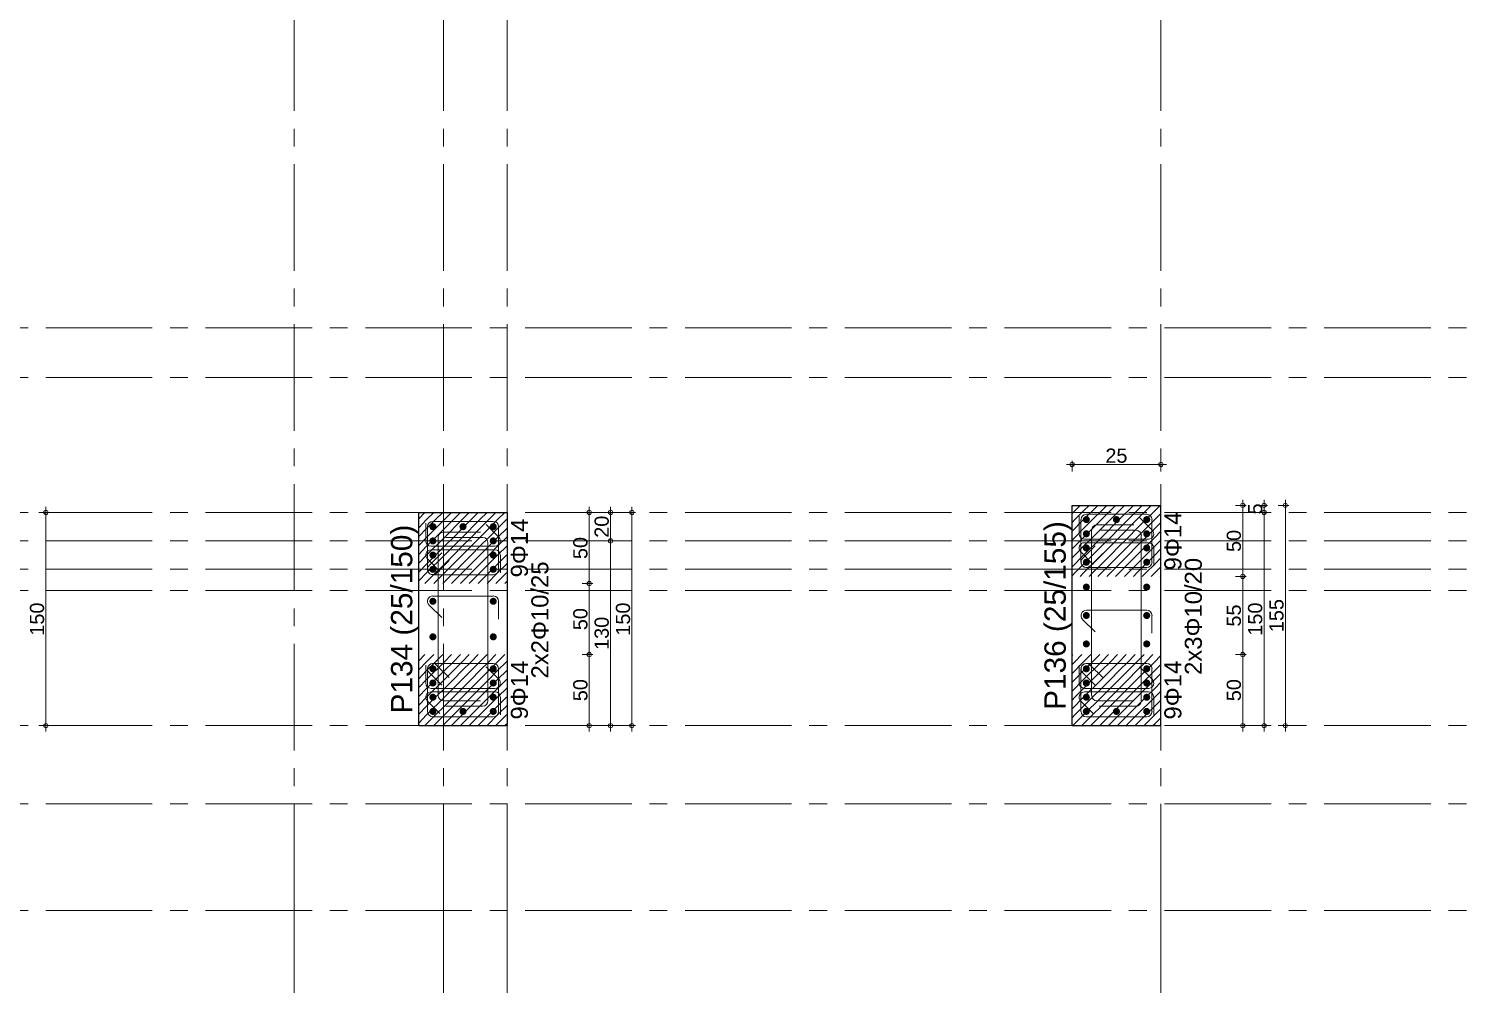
# Model space of a CAD drawing. Header units: millimetres. Extents: x 2232 to 85269, y -3593 to 5869.
# Drawn here: x 25400 to 26417, y 3110 to 3782 of the extents above; entities that cross this region are included whole.
import ezdxf

# ---------------------------------------------------------------- set-up
doc = ezdxf.new("R2010")
doc.units = ezdxf.units.MM
doc.linetypes.add('CENTER2', pattern=[112.5, 75, -12.5, 12.5, -12.5])
doc.linetypes.add('DASHDOT2', pattern=[12.7, 6.35, -3.175, 0, -3.175])
doc.layers.add('aks', color=251, linetype='DASHDOT2', lineweight=35)
for name, color, linetype in [('Donatı Yazısı', 7, 'Continuous'), ('Donatı Çizgisi', 7, 'Continuous'), ('Kolon', 7, 'Continuous'), ('Ölçülendirme', 7, 'Continuous')]:
    doc.layers.add(name, color=color, linetype=linetype)
doc.styles.add('arial_1_18', font='arial.ttf', dxfattribs={"height": 0.2})

# ---------------------------------------------------------------- blocks, each defined once
blk = doc.blocks.new('IDE999Entity6840')
at = {"layer": 'aks', "color": 250, "linetype": 'CENTER2', "lineweight": 5}
for points in [[(13519.3, 200), (13519.3, 2530)], [(13519.3, -100), (13519.3, 200)]]:
    blk.add_lwpolyline(points, dxfattribs=at)
blk = doc.blocks.new('IDE999Entity6841')
at = {"layer": 'aks', "color": 250, "linetype": 'CENTER2', "lineweight": 5}
for points in [[(13369.3, 200), (13369.3, 2530)], [(13369.3, -100), (13369.3, 200)]]:
    blk.add_lwpolyline(points, dxfattribs=at)
blk = doc.blocks.new('IDE999Entity6842')
at = {"layer": 'aks', "color": 250, "linetype": 'CENTER2', "lineweight": 5}
for points in [[(13979.3, 200), (13979.3, 2530)], [(13979.3, -100), (13979.3, 200)]]:
    blk.add_lwpolyline(points, dxfattribs=at)
blk = doc.blocks.new('IDE999Entity6849')
at = {"layer": 'aks', "color": 250, "linetype": 'CENTER2', "lineweight": 5}
for points in [[(13474.3, 200), (13474.3, 2530)], [(13474.3, -100), (13474.3, 200)]]:
    blk.add_lwpolyline(points, dxfattribs=at)

msp = doc.modelspace()

# ---------------------------------------------------------------- hatches: boundary and pattern name
at = {"layer": 'Donatı Çizgisi', "linetype": 'Continuous', "lineweight": 5}
h = msp.add_hatch(color=5, dxfattribs=at)
edge = h.paths.add_edge_path(flags=0)
edge.add_arc((26143.9, 3436.9), 2.5, 0, 360)
h = msp.add_hatch(color=5, dxfattribs=at)
edge = h.paths.add_edge_path(flags=0)
edge.add_arc((26165.1, 3436.9), 2.5, 0, 360)
h = msp.add_hatch(color=5, dxfattribs=at)
edge = h.paths.add_edge_path(flags=0)
edge.add_arc((26186.4, 3436.9), 2.5, 0, 360)
h = msp.add_hatch(color=5, dxfattribs=at)
edge = h.paths.add_edge_path(flags=0)
edge.add_arc((25683.9, 3431.9), 2.5, 0, 360)
h = msp.add_hatch(color=5, dxfattribs=at)
edge = h.paths.add_edge_path(flags=0)
edge.add_arc((25705.1, 3431.9), 2.5, 0, 360)
h = msp.add_hatch(color=5, dxfattribs=at)
edge = h.paths.add_edge_path(flags=0)
edge.add_arc((25726.4, 3431.9), 2.5, 0, 360)
h = msp.add_hatch(color=5, dxfattribs=at)
edge = h.paths.add_edge_path(flags=0)
edge.add_arc((26143.9, 3426.9), 2.5, 0, 360)
h = msp.add_hatch(color=5, dxfattribs=at)
edge = h.paths.add_edge_path(flags=0)
edge.add_arc((26186.4, 3426.9), 2.5, 0, 360)
h = msp.add_hatch(color=5, dxfattribs=at)
edge = h.paths.add_edge_path(flags=0)
edge.add_arc((25683.9, 3421.9), 2.5, 0, 360)
h = msp.add_hatch(color=5, dxfattribs=at)
edge = h.paths.add_edge_path(flags=0)
edge.add_arc((25726.4, 3421.9), 2.5, 0, 360)
h = msp.add_hatch(color=5, dxfattribs=at)
edge = h.paths.add_edge_path(flags=0)
edge.add_arc((26143.9, 3416.9), 2.5, 0, 360)
h = msp.add_hatch(color=5, dxfattribs=at)
edge = h.paths.add_edge_path(flags=0)
edge.add_arc((26186.4, 3416.9), 2.5, 0, 360)
h = msp.add_hatch(color=5, dxfattribs=at)
edge = h.paths.add_edge_path(flags=0)
edge.add_arc((25683.9, 3411.9), 2.5, 0, 360)
h = msp.add_hatch(color=5, dxfattribs=at)
edge = h.paths.add_edge_path(flags=0)
edge.add_arc((25726.4, 3411.9), 2.5, 0, 360)
h = msp.add_hatch(color=5, dxfattribs=at)
edge = h.paths.add_edge_path(flags=0)
edge.add_arc((26143.9, 3406.9), 2.5, 0, 360)
h = msp.add_hatch(color=5, dxfattribs=at)
edge = h.paths.add_edge_path(flags=0)
edge.add_arc((26186.4, 3406.9), 2.5, 0, 360)
h = msp.add_hatch(color=5, dxfattribs=at)
edge = h.paths.add_edge_path(flags=0)
edge.add_arc((25683.9, 3401.9), 2.5, 0, 360)
h = msp.add_hatch(color=5, dxfattribs=at)
edge = h.paths.add_edge_path(flags=0)
edge.add_arc((25726.4, 3401.9), 2.5, 0, 360)
h = msp.add_hatch(color=5, dxfattribs=at)
edge = h.paths.add_edge_path(flags=0)
edge.add_arc((26143.9, 3389.4), 2.5, 0, 360)
h = msp.add_hatch(color=5, dxfattribs=at)
edge = h.paths.add_edge_path(flags=0)
edge.add_arc((26186.4, 3389.4), 2.5, 0, 360)
h = msp.add_hatch(color=5, dxfattribs=at)
edge = h.paths.add_edge_path(flags=0)
edge.add_arc((25683.9, 3379.4), 2.5, 0, 360)
h = msp.add_hatch(color=5, dxfattribs=at)
edge = h.paths.add_edge_path(flags=0)
edge.add_arc((25726.4, 3379.4), 2.5, 0, 360)
h = msp.add_hatch(color=5, dxfattribs=at)
edge = h.paths.add_edge_path(flags=0)
edge.add_arc((26143.9, 3369.4), 2.5, 0, 360)
h = msp.add_hatch(color=5, dxfattribs=at)
edge = h.paths.add_edge_path(flags=0)
edge.add_arc((26186.4, 3369.4), 2.5, 0, 360)
h = msp.add_hatch(color=5, dxfattribs=at)
edge = h.paths.add_edge_path(flags=0)
edge.add_arc((25683.9, 3354.4), 2.5, 0, 360)
h = msp.add_hatch(color=5, dxfattribs=at)
edge = h.paths.add_edge_path(flags=0)
edge.add_arc((25726.4, 3354.4), 2.5, 0, 360)
h = msp.add_hatch(color=5, dxfattribs=at)
edge = h.paths.add_edge_path(flags=0)
edge.add_arc((26143.9, 3349.4), 2.5, 0, 360)
h = msp.add_hatch(color=5, dxfattribs=at)
edge = h.paths.add_edge_path(flags=0)
edge.add_arc((26186.4, 3349.4), 2.5, 0, 360)
h = msp.add_hatch(color=5, dxfattribs=at)
edge = h.paths.add_edge_path(flags=0)
edge.add_arc((25683.9, 3331.9), 2.5, 0, 360)
h = msp.add_hatch(color=5, dxfattribs=at)
edge = h.paths.add_edge_path(flags=0)
edge.add_arc((25726.4, 3331.9), 2.5, 0, 360)
h = msp.add_hatch(color=5, dxfattribs=at)
edge = h.paths.add_edge_path(flags=0)
edge.add_arc((26143.9, 3331.9), 2.5, 0, 360)
h = msp.add_hatch(color=5, dxfattribs=at)
edge = h.paths.add_edge_path(flags=0)
edge.add_arc((26186.4, 3331.9), 2.5, 0, 360)
h = msp.add_hatch(color=5, dxfattribs=at)
edge = h.paths.add_edge_path(flags=0)
edge.add_arc((25683.9, 3321.9), 2.5, 0, 360)
h = msp.add_hatch(color=5, dxfattribs=at)
edge = h.paths.add_edge_path(flags=0)
edge.add_arc((25726.4, 3321.9), 2.5, 0, 360)
h = msp.add_hatch(color=5, dxfattribs=at)
edge = h.paths.add_edge_path(flags=0)
edge.add_arc((26143.9, 3321.9), 2.5, 0, 360)
h = msp.add_hatch(color=5, dxfattribs=at)
edge = h.paths.add_edge_path(flags=0)
edge.add_arc((26186.4, 3321.9), 2.5, 0, 360)
h = msp.add_hatch(color=5, dxfattribs=at)
edge = h.paths.add_edge_path(flags=0)
edge.add_arc((25683.9, 3311.9), 2.5, 0, 360)
h = msp.add_hatch(color=5, dxfattribs=at)
edge = h.paths.add_edge_path(flags=0)
edge.add_arc((25726.4, 3311.9), 2.5, 0, 360)
h = msp.add_hatch(color=5, dxfattribs=at)
edge = h.paths.add_edge_path(flags=0)
edge.add_arc((26143.9, 3311.9), 2.5, 0, 360)
h = msp.add_hatch(color=5, dxfattribs=at)
edge = h.paths.add_edge_path(flags=0)
edge.add_arc((26186.4, 3311.9), 2.5, 0, 360)
h = msp.add_hatch(color=5, dxfattribs=at)
edge = h.paths.add_edge_path(flags=0)
edge.add_arc((25683.9, 3301.9), 2.5, 0, 360)
h = msp.add_hatch(color=5, dxfattribs=at)
edge = h.paths.add_edge_path(flags=0)
edge.add_arc((25705.1, 3301.9), 2.5, 0, 360)
h = msp.add_hatch(color=5, dxfattribs=at)
edge = h.paths.add_edge_path(flags=0)
edge.add_arc((25726.4, 3301.9), 2.5, 0, 360)
h = msp.add_hatch(color=5, dxfattribs=at)
edge = h.paths.add_edge_path(flags=0)
edge.add_arc((26143.9, 3301.9), 2.5, 0, 360)
h = msp.add_hatch(color=5, dxfattribs=at)
edge = h.paths.add_edge_path(flags=0)
edge.add_arc((26165.1, 3301.9), 2.5, 0, 360)
h = msp.add_hatch(color=5, dxfattribs=at)
edge = h.paths.add_edge_path(flags=0)
edge.add_arc((26186.4, 3301.9), 2.5, 0, 360)

# ---------------------------------------------------------------- linework, layer by layer
at = {"layer": 'aks', "color": 250, "linetype": 'CENTER2', "lineweight": 5}
for points in [[(24736.4, 3571.9), (27996.4, 3571.9)], [(24736.4, 3536.9), (27996.4, 3536.9)], [(24736.4, 3441.9), (27996.4, 3441.9)], [(24736.4, 3421.9), (27996.4, 3421.9)], [(24736.4, 3401.9), (27996.4, 3401.9)], [(24736.4, 3386.9), (27996.4, 3386.9)], [(24736.4, 3291.9), (27996.4, 3291.9)], [(24736.4, 3236.9), (27996.4, 3236.9)], [(24736.4, 3161.9), (27996.4, 3161.9)]]:
    msp.add_lwpolyline(points, dxfattribs=at)
at = {"layer": 'Donatı Çizgisi', "color": 1, "linetype": 'Continuous', "lineweight": 5}
for points in [[(26138.9, 3426.9), (26138.9, 3439.4)], [(25678.9, 3421.9), (25678.9, 3434.4)], [(25721.4, 3433.4), (25730.3, 3424.5)], [(26147.6, 3313.1), (26147.6, 3429.4)], [(26151.4, 3433.1), (26177.4, 3433.1)], [(26178.9, 3429.4), (26152.9, 3429.4)], [(26181.4, 3438.4), (26190.3, 3429.5)], [(25687.6, 3313.1), (25687.6, 3424.4)], [(25691.4, 3428.1), (25717.4, 3428.1)], [(25718.9, 3424.4), (25692.9, 3424.4)], [(25722.6, 3309.4), (25722.6, 3420.6)], [(26187.6, 3423.1), (26142.6, 3423.1)], [(26142.6, 3420.6), (26187.6, 3420.6)], [(26182.6, 3309.4), (26182.6, 3425.6)], [(25688.8, 3400.4), (25680, 3409.2)], [(25727.6, 3418.1), (25682.6, 3418.1)], [(25682.6, 3415.6), (25727.6, 3415.6)], [(25731.4, 3411.9), (25731.4, 3399.4)], [(26148.8, 3405.4), (26140, 3414.2)], [(26191.4, 3416.9), (26191.4, 3404.4)], [(25683.9, 3383.1), (25726.4, 3383.1)], [(25730.1, 3379.4), (25730.1, 3366.9)], [(25690.1, 3367.9), (25681.2, 3376.7)], [(26143.9, 3373.1), (26186.4, 3373.1)], [(26190.1, 3369.4), (26190.1, 3356.9)], [(26150.1, 3357.9), (26141.2, 3366.7)], [(25678.9, 3321.9), (25678.9, 3334.4)], [(25721.4, 3333.4), (25730.3, 3324.5)], [(26138.9, 3321.9), (26138.9, 3334.4)], [(26181.4, 3333.4), (26190.3, 3324.5)], [(25727.6, 3318.1), (25682.6, 3318.1)], [(26187.6, 3318.1), (26142.6, 3318.1)], [(25688.8, 3300.4), (25680, 3309.2)], [(25682.6, 3315.6), (25727.6, 3315.6)], [(25717.4, 3309.4), (25691.4, 3309.4)], [(25731.4, 3311.9), (25731.4, 3299.4)], [(26148.8, 3300.4), (26140, 3309.2)], [(26142.6, 3315.6), (26187.6, 3315.6)], [(26177.4, 3309.4), (26151.4, 3309.4)], [(26191.4, 3311.9), (26191.4, 3299.4)], [(25692.9, 3305.6), (25718.9, 3305.6)], [(26152.9, 3305.6), (26178.9, 3305.6)]]:
    msp.add_lwpolyline(points, dxfattribs=at)
at = {"layer": 'Donatı Çizgisi', "color": 5, "linetype": 'Continuous', "lineweight": 5}
for points in [[(26143.9, 3440.6), (26186.4, 3440.6)], [(25680.1, 3401.9), (25680.1, 3431.9)], [(25683.9, 3435.6), (25726.4, 3435.6)], [(25730.1, 3431.9), (25730.1, 3401.9)], [(26140.1, 3406.9), (26140.1, 3436.9)], [(26190.1, 3436.9), (26190.1, 3406.9)], [(26141.2, 3409.5), (26150.1, 3418.4)], [(25681.2, 3404.5), (25690.1, 3413.4)], [(26155.4, 3413.1), (26146.5, 3404.2)], [(25726.4, 3398.1), (25683.9, 3398.1)], [(25695.4, 3408.1), (25686.5, 3399.2)], [(26186.4, 3403.1), (26143.9, 3403.1)], [(25680.1, 3331.9), (25680.1, 3301.9)], [(25681.2, 3329.2), (25690.1, 3320.4)], [(25726.4, 3335.6), (25683.9, 3335.6)], [(25695.4, 3325.7), (25686.5, 3334.5)], [(25730.1, 3301.9), (25730.1, 3331.9)], [(26140.1, 3331.9), (26140.1, 3301.9)], [(26141.2, 3329.2), (26150.1, 3320.4)], [(26186.4, 3335.6), (26143.9, 3335.6)], [(26155.4, 3325.7), (26146.5, 3334.5)], [(26190.1, 3301.9), (26190.1, 3331.9)], [(25683.9, 3298.1), (25726.4, 3298.1)], [(26143.9, 3298.1), (26186.4, 3298.1)]]:
    msp.add_lwpolyline(points, dxfattribs=at)
for centre, start, end in [((26143.9, 3436.9), 90, 180), ((26186.4, 3436.9), 0, 90), ((25683.9, 3431.9), 90, 180), ((25726.4, 3431.9), 0, 90), ((26143.9, 3406.9), 135, 270), ((25683.9, 3401.9), 135, 270), ((25683.9, 3401.9), 180, 315), ((25726.4, 3401.9), 270, 0), ((26143.9, 3406.9), 180, 315), ((26186.4, 3406.9), 270, 0), ((25683.9, 3331.9), 45, 180), ((25683.9, 3331.9), 90, 225), ((25726.4, 3331.9), 0, 90), ((26143.9, 3331.9), 45, 180), ((26143.9, 3331.9), 90, 225), ((26186.4, 3331.9), 0, 90), ((25683.9, 3301.9), 180, 270), ((25726.4, 3301.9), 270, 0), ((26143.9, 3301.9), 180, 270), ((26186.4, 3301.9), 270, 0)]:
    msp.add_arc(centre, 3.75, start, end, dxfattribs=at)
at = {"layer": 'Donatı Çizgisi', "color": 1, "linetype": 'Continuous', "lineweight": 5}
for centre, start, end in [((26151.4, 3429.4), 90, 180), ((26178.9, 3425.6), 0, 90), ((26187.6, 3426.9), 270, 45), ((25682.6, 3421.9), 180, 270), ((25691.4, 3424.4), 90, 180), ((25718.9, 3420.6), 0, 90), ((25727.6, 3421.9), 270, 45), ((26142.6, 3426.9), 180, 270), ((26142.6, 3416.9), 90, 225), ((26187.6, 3416.9), 0, 90), ((25682.6, 3411.9), 90, 225), ((25727.6, 3411.9), 0, 90), ((25683.9, 3379.4), 90, 225), ((25726.4, 3379.4), 0, 90), ((26143.9, 3369.4), 90, 225), ((26186.4, 3369.4), 0, 90), ((25682.6, 3321.9), 180, 270), ((25727.6, 3321.9), 270, 45), ((26142.6, 3321.9), 180, 270), ((26187.6, 3321.9), 270, 45), ((25682.6, 3311.9), 90, 225), ((25691.4, 3313.1), 180, 270), ((25718.9, 3309.4), 270, 0), ((25727.6, 3311.9), 0, 90), ((26142.6, 3311.9), 90, 225), ((26151.4, 3313.1), 180, 270), ((26178.9, 3309.4), 270, 0), ((26187.6, 3311.9), 0, 90)]:
    msp.add_arc(centre, 3.75, start, end, dxfattribs=at)
at = {"layer": 'Kolon', "color": 251, "linetype": 'Continuous', "lineweight": -3}
for points in [[(25673.9, 3437.4), (25678.3, 3441.9)], [(25679.5, 3436.9), (25684.5, 3441.9)], [(25685.8, 3436.9), (25690.8, 3441.9)], [(25692, 3436.9), (25697, 3441.9)], [(25698.3, 3436.9), (25703.3, 3441.9)], [(25704.5, 3436.9), (25709.5, 3441.9)], [(25710.8, 3436.9), (25715.8, 3441.9)], [(25717, 3436.9), (25722, 3441.9)], [(25723.3, 3436.9), (25728.3, 3441.9)], [(25729.5, 3436.9), (25734.5, 3441.9)], [(26133.9, 3441.2), (26139.5, 3446.9)], [(26135.8, 3436.9), (26142, 3443.1)], [(26142, 3436.9), (26152, 3446.9)], [(26142, 3443.1), (26145.8, 3446.9)], [(26148.3, 3436.9), (26154.5, 3443.1)], [(26154.5, 3436.9), (26164.5, 3446.9)], [(26154.5, 3443.1), (26158.3, 3446.9)], [(26160.8, 3436.9), (26167, 3443.1)], [(26167, 3436.9), (26177, 3446.9)], [(26167, 3443.1), (26170.8, 3446.9)], [(26173.3, 3436.9), (26179.5, 3443.1)], [(26179.5, 3436.9), (26189.5, 3446.9)], [(26179.5, 3443.1), (26183.3, 3446.9)], [(26185.8, 3436.9), (26192, 3443.1)], [(26192, 3443.1), (26195.8, 3446.9)], [(26192, 3436.9), (26196.4, 3441.2)], [(25673.9, 3431.2), (25679.5, 3436.9)], [(25673.9, 3424.9), (25679.5, 3430.6)], [(25679.5, 3424.4), (25692, 3436.9)], [(25679.5, 3430.6), (25685.8, 3436.9)], [(25685.8, 3424.4), (25692, 3430.6)], [(25692, 3424.4), (25704.5, 3436.9)], [(25692, 3430.6), (25698.3, 3436.9)], [(25698.3, 3424.4), (25704.5, 3430.6)], [(25704.5, 3424.4), (25717, 3436.9)], [(25704.5, 3430.6), (25710.8, 3436.9)], [(25710.8, 3424.4), (25717, 3430.6)], [(25717, 3424.4), (25729.5, 3436.9)], [(25717, 3430.6), (25723.3, 3436.9)], [(25723.3, 3424.4), (25729.5, 3430.6)], [(25729.5, 3430.6), (25735.8, 3436.9)], [(25729.5, 3424.4), (25736.4, 3431.2)], [(25735.8, 3436.9), (25736.4, 3437.4)], [(26133.9, 3428.7), (26142, 3436.9)], [(26133.9, 3434.9), (26135.8, 3436.9)], [(26135.8, 3424.4), (26142, 3430.6)], [(26142, 3424.4), (26154.5, 3436.9)], [(26142, 3430.6), (26148.3, 3436.9)], [(26148.3, 3424.4), (26154.5, 3430.6)], [(26154.5, 3424.4), (26167, 3436.9)], [(26154.5, 3430.6), (26160.8, 3436.9)], [(26160.8, 3424.4), (26167, 3430.6)], [(26167, 3424.4), (26179.5, 3436.9)], [(26167, 3430.6), (26173.3, 3436.9)], [(26173.3, 3424.4), (26179.5, 3430.6)], [(26179.5, 3424.4), (26192, 3436.9)], [(26179.5, 3430.6), (26185.8, 3436.9)], [(26185.8, 3424.4), (26192, 3430.6)], [(26192, 3430.6), (26196.4, 3434.9)], [(26192, 3424.4), (26196.4, 3428.7)], [(25673.9, 3418.7), (25679.5, 3424.4)], [(25679.5, 3411.9), (25692, 3424.4)], [(25679.5, 3418.1), (25685.8, 3424.4)], [(25692, 3411.9), (25704.5, 3424.4)], [(25692, 3418.1), (25698.3, 3424.4)], [(25704.5, 3411.9), (25717, 3424.4)], [(25704.5, 3418.1), (25710.8, 3424.4)], [(25717, 3411.9), (25729.5, 3424.4)], [(25717, 3418.1), (25723.3, 3424.4)], [(25729.5, 3418.1), (25735.8, 3424.4)], [(25729.5, 3411.9), (25736.4, 3418.7)], [(25735.8, 3424.4), (25736.4, 3424.9)], [(26133.9, 3416.2), (26142, 3424.4)], [(26133.9, 3422.4), (26135.8, 3424.4)], [(26142, 3411.9), (26154.5, 3424.4)], [(26142, 3418.1), (26148.3, 3424.4)], [(26154.5, 3411.9), (26167, 3424.4)], [(26154.5, 3418.1), (26160.8, 3424.4)], [(26167, 3411.9), (26179.5, 3424.4)], [(26167, 3418.1), (26173.3, 3424.4)], [(26179.5, 3411.9), (26192, 3424.4)], [(26179.5, 3418.1), (26185.8, 3424.4)], [(26192, 3418.1), (26196.4, 3422.4)], [(25673.9, 3412.4), (25679.5, 3418.1)], [(25673.9, 3406.2), (25679.5, 3411.9)], [(25679.5, 3399.4), (25692, 3411.9)], [(25679.5, 3405.6), (25685.8, 3411.9)], [(25685.8, 3411.9), (25692, 3418.1)], [(25692, 3399.4), (25704.5, 3411.9)], [(25692, 3405.6), (25698.3, 3411.9)], [(25698.3, 3411.9), (25704.5, 3418.1)], [(25704.5, 3399.4), (25717, 3411.9)], [(25704.5, 3405.6), (25710.8, 3411.9)], [(25710.8, 3411.9), (25717, 3418.1)], [(25717, 3399.4), (25729.5, 3411.9)], [(25717, 3405.6), (25723.3, 3411.9)], [(25723.3, 3411.9), (25729.5, 3418.1)], [(25729.5, 3405.6), (25735.8, 3411.9)], [(25735.8, 3411.9), (25736.4, 3412.4)], [(26133.9, 3403.7), (26142, 3411.9)], [(26133.9, 3409.9), (26135.8, 3411.9)], [(26135.8, 3411.9), (26142, 3418.1)], [(26142, 3399.4), (26154.5, 3411.9)], [(26142, 3405.6), (26148.3, 3411.9)], [(26148.3, 3411.9), (26154.5, 3418.1)], [(26154.5, 3399.4), (26167, 3411.9)], [(26154.5, 3405.6), (26160.8, 3411.9)], [(26160.8, 3411.9), (26167, 3418.1)], [(26167, 3399.4), (26179.5, 3411.9)], [(26167, 3405.6), (26173.3, 3411.9)], [(26173.3, 3411.9), (26179.5, 3418.1)], [(26179.5, 3399.4), (26192, 3411.9)], [(26179.5, 3405.6), (26185.8, 3411.9)], [(26185.8, 3411.9), (26192, 3418.1)], [(26192, 3411.9), (26196.4, 3416.2)], [(26192, 3405.6), (26196.4, 3409.9)], [(25673.9, 3399.9), (25679.5, 3405.6)], [(25673.9, 3393.7), (25679.5, 3399.4)], [(25679.5, 3393.1), (25685.8, 3399.4)], [(25684.5, 3391.9), (25692, 3399.4)], [(25685.8, 3399.4), (25692, 3405.6)], [(25692, 3393.1), (25698.3, 3399.4)], [(25697, 3391.9), (25704.5, 3399.4)], [(25698.3, 3399.4), (25704.5, 3405.6)], [(25704.5, 3393.1), (25710.8, 3399.4)], [(25709.5, 3391.9), (25717, 3399.4)], [(25710.8, 3399.4), (25717, 3405.6)], [(25717, 3393.1), (25723.3, 3399.4)], [(25722, 3391.9), (25729.5, 3399.4)], [(25723.3, 3399.4), (25729.5, 3405.6)], [(25729.5, 3399.4), (25736.4, 3406.2)], [(25729.5, 3393.1), (25735.8, 3399.4)], [(25735.8, 3399.4), (25736.4, 3399.9)], [(26133.9, 3397.4), (26135.8, 3399.4)], [(26135.8, 3399.4), (26142, 3405.6)], [(26139.5, 3396.9), (26142, 3399.4)], [(26145.8, 3396.9), (26148.3, 3399.4)], [(26148.3, 3399.4), (26154.5, 3405.6)], [(26152, 3396.9), (26154.5, 3399.4)], [(26158.3, 3396.9), (26160.8, 3399.4)], [(26160.8, 3399.4), (26167, 3405.6)], [(26164.5, 3396.9), (26167, 3399.4)], [(26170.8, 3396.9), (26173.3, 3399.4)], [(26173.3, 3399.4), (26179.5, 3405.6)], [(26177, 3396.9), (26179.5, 3399.4)], [(26183.3, 3396.9), (26185.8, 3399.4)], [(26185.8, 3399.4), (26192, 3405.6)], [(26189.5, 3396.9), (26192, 3399.4)], [(26192, 3399.4), (26196.4, 3403.7)], [(25678.3, 3391.9), (25679.5, 3393.1)], [(25690.8, 3391.9), (25692, 3393.1)], [(25703.3, 3391.9), (25704.5, 3393.1)], [(25715.8, 3391.9), (25717, 3393.1)], [(25728.3, 3391.9), (25729.5, 3393.1)], [(25734.5, 3391.9), (25736.4, 3393.7)], [(26195.8, 3396.9), (26196.4, 3397.4)], [(25673.9, 3337.4), (25678.3, 3341.9)], [(25679.5, 3336.9), (25684.5, 3341.9)], [(25685.8, 3336.9), (25690.8, 3341.9)], [(25692, 3336.9), (25697, 3341.9)], [(25698.3, 3336.9), (25703.3, 3341.9)], [(25704.5, 3336.9), (25709.5, 3341.9)], [(25710.8, 3336.9), (25715.8, 3341.9)], [(25717, 3336.9), (25722, 3341.9)], [(25723.3, 3336.9), (25728.3, 3341.9)], [(25729.5, 3336.9), (25734.5, 3341.9)], [(25735.8, 3336.9), (25736.4, 3337.4)], [(26133.9, 3341.2), (26134.5, 3341.9)], [(26135.8, 3336.9), (26140.8, 3341.9)], [(26142, 3336.9), (26147, 3341.9)], [(26148.3, 3336.9), (26153.3, 3341.9)], [(26154.5, 3336.9), (26159.5, 3341.9)], [(26160.8, 3336.9), (26165.8, 3341.9)], [(26167, 3336.9), (26172, 3341.9)], [(26173.3, 3336.9), (26178.3, 3341.9)], [(26179.5, 3336.9), (26184.5, 3341.9)], [(26185.8, 3336.9), (26190.8, 3341.9)], [(26192, 3336.9), (26196.4, 3341.2)], [(25673.9, 3331.2), (25679.5, 3336.9)], [(25673.9, 3324.9), (25679.5, 3330.6)], [(25679.5, 3324.4), (25692, 3336.9)], [(25679.5, 3330.6), (25685.8, 3336.9)], [(25685.8, 3324.4), (25692, 3330.6)], [(25692, 3324.4), (25704.5, 3336.9)], [(25692, 3330.6), (25698.3, 3336.9)], [(25698.3, 3324.4), (25704.5, 3330.6)], [(25704.5, 3324.4), (25717, 3336.9)], [(25704.5, 3330.6), (25710.8, 3336.9)], [(25710.8, 3324.4), (25717, 3330.6)], [(25717, 3324.4), (25729.5, 3336.9)], [(25717, 3330.6), (25723.3, 3336.9)], [(25723.3, 3324.4), (25729.5, 3330.6)], [(25729.5, 3330.6), (25735.8, 3336.9)], [(25729.5, 3324.4), (25736.4, 3331.2)], [(26133.9, 3328.7), (26142, 3336.9)], [(26133.9, 3334.9), (26135.8, 3336.9)], [(26135.8, 3324.4), (26142, 3330.6)], [(26142, 3324.4), (26154.5, 3336.9)], [(26142, 3330.6), (26148.3, 3336.9)], [(26148.3, 3324.4), (26154.5, 3330.6)], [(26154.5, 3324.4), (26167, 3336.9)], [(26154.5, 3330.6), (26160.8, 3336.9)], [(26160.8, 3324.4), (26167, 3330.6)], [(26167, 3324.4), (26179.5, 3336.9)], [(26167, 3330.6), (26173.3, 3336.9)], [(26173.3, 3324.4), (26179.5, 3330.6)], [(26179.5, 3324.4), (26192, 3336.9)], [(26179.5, 3330.6), (26185.8, 3336.9)], [(26185.8, 3324.4), (26192, 3330.6)], [(26192, 3330.6), (26196.4, 3334.9)], [(26192, 3324.4), (26196.4, 3328.7)], [(25673.9, 3318.7), (25679.5, 3324.4)], [(25673.9, 3312.4), (25679.5, 3318.1)], [(25679.5, 3311.9), (25692, 3324.4)], [(25679.5, 3318.1), (25685.8, 3324.4)], [(25685.8, 3311.9), (25692, 3318.1)], [(25692, 3311.9), (25704.5, 3324.4)], [(25692, 3318.1), (25698.3, 3324.4)], [(25698.3, 3311.9), (25704.5, 3318.1)], [(25704.5, 3311.9), (25717, 3324.4)], [(25704.5, 3318.1), (25710.8, 3324.4)], [(25710.8, 3311.9), (25717, 3318.1)], [(25717, 3311.9), (25729.5, 3324.4)], [(25717, 3318.1), (25723.3, 3324.4)], [(25723.3, 3311.9), (25729.5, 3318.1)], [(25729.5, 3318.1), (25735.8, 3324.4)], [(25729.5, 3311.9), (25736.4, 3318.7)], [(25735.8, 3324.4), (25736.4, 3324.9)], [(26133.9, 3316.2), (26142, 3324.4)], [(26133.9, 3322.4), (26135.8, 3324.4)], [(26135.8, 3311.9), (26142, 3318.1)], [(26142, 3311.9), (26154.5, 3324.4)], [(26142, 3318.1), (26148.3, 3324.4)], [(26148.3, 3311.9), (26154.5, 3318.1)], [(26154.5, 3311.9), (26167, 3324.4)], [(26154.5, 3318.1), (26160.8, 3324.4)], [(26160.8, 3311.9), (26167, 3318.1)], [(26167, 3311.9), (26179.5, 3324.4)], [(26167, 3318.1), (26173.3, 3324.4)], [(26173.3, 3311.9), (26179.5, 3318.1)], [(26179.5, 3311.9), (26192, 3324.4)], [(26179.5, 3318.1), (26185.8, 3324.4)], [(26185.8, 3311.9), (26192, 3318.1)], [(26192, 3318.1), (26196.4, 3322.4)], [(25673.9, 3306.2), (25679.5, 3311.9)], [(25679.5, 3299.4), (25692, 3311.9)], [(25679.5, 3305.6), (25685.8, 3311.9)], [(25692, 3299.4), (25704.5, 3311.9)], [(25692, 3305.6), (25698.3, 3311.9)], [(25704.5, 3299.4), (25717, 3311.9)], [(25704.5, 3305.6), (25710.8, 3311.9)], [(25717, 3299.4), (25729.5, 3311.9)], [(25717, 3305.6), (25723.3, 3311.9)], [(25729.5, 3305.6), (25735.8, 3311.9)], [(25735.8, 3311.9), (25736.4, 3312.4)], [(26133.9, 3303.7), (26142, 3311.9)], [(26133.9, 3309.9), (26135.8, 3311.9)], [(26142, 3299.4), (26154.5, 3311.9)], [(26142, 3305.6), (26148.3, 3311.9)], [(26154.5, 3299.4), (26167, 3311.9)], [(26154.5, 3305.6), (26160.8, 3311.9)], [(26167, 3299.4), (26179.5, 3311.9)], [(26167, 3305.6), (26173.3, 3311.9)], [(26179.5, 3299.4), (26192, 3311.9)], [(26179.5, 3305.6), (26185.8, 3311.9)], [(26192, 3311.9), (26196.4, 3316.2)], [(26192, 3305.6), (26196.4, 3309.9)], [(25673.9, 3299.9), (25679.5, 3305.6)], [(25673.9, 3293.7), (25679.5, 3299.4)], [(25679.5, 3293.1), (25685.8, 3299.4)], [(25684.5, 3291.9), (25692, 3299.4)], [(25685.8, 3299.4), (25692, 3305.6)], [(25692, 3293.1), (25698.3, 3299.4)], [(25697, 3291.9), (25704.5, 3299.4)], [(25698.3, 3299.4), (25704.5, 3305.6)], [(25704.5, 3293.1), (25710.8, 3299.4)], [(25709.5, 3291.9), (25717, 3299.4)], [(25710.8, 3299.4), (25717, 3305.6)], [(25717, 3293.1), (25723.3, 3299.4)], [(25722, 3291.9), (25729.5, 3299.4)], [(25723.3, 3299.4), (25729.5, 3305.6)], [(25729.5, 3299.4), (25736.4, 3306.2)], [(25729.5, 3293.1), (25735.8, 3299.4)], [(25735.8, 3299.4), (25736.4, 3299.9)], [(26133.9, 3297.4), (26135.8, 3299.4)], [(26134.5, 3291.9), (26142, 3299.4)], [(26135.8, 3299.4), (26142, 3305.6)], [(26142, 3293.1), (26148.3, 3299.4)], [(26147, 3291.9), (26154.5, 3299.4)], [(26148.3, 3299.4), (26154.5, 3305.6)], [(26154.5, 3293.1), (26160.8, 3299.4)], [(26159.5, 3291.9), (26167, 3299.4)], [(26160.8, 3299.4), (26167, 3305.6)], [(26167, 3293.1), (26173.3, 3299.4)], [(26172, 3291.9), (26179.5, 3299.4)], [(26173.3, 3299.4), (26179.5, 3305.6)], [(26179.5, 3293.1), (26185.8, 3299.4)], [(26184.5, 3291.9), (26192, 3299.4)], [(26185.8, 3299.4), (26192, 3305.6)], [(26192, 3299.4), (26196.4, 3303.7)], [(26192, 3293.1), (26196.4, 3297.4)], [(25678.3, 3291.9), (25679.5, 3293.1)], [(25690.8, 3291.9), (25692, 3293.1)], [(25703.3, 3291.9), (25704.5, 3293.1)], [(25715.8, 3291.9), (25717, 3293.1)], [(25728.3, 3291.9), (25729.5, 3293.1)], [(25734.5, 3291.9), (25736.4, 3293.7)], [(26140.8, 3291.9), (26142, 3293.1)], [(26153.3, 3291.9), (26154.5, 3293.1)], [(26165.8, 3291.9), (26167, 3293.1)], [(26178.3, 3291.9), (26179.5, 3293.1)], [(26190.8, 3291.9), (26192, 3293.1)]]:
    msp.add_lwpolyline(points, dxfattribs=at)
at = {"layer": 'Kolon', "color": 33, "linetype": 'Continuous', "lineweight": -3}
for points in [[(25673.9, 3291.9), (25673.9, 3441.9)], [(25673.9, 3441.9), (25736.4, 3441.9)], [(25736.4, 3291.9), (25736.4, 3441.9)], [(26133.9, 3291.9), (26133.9, 3446.9)], [(26133.9, 3446.9), (26196.4, 3446.9)], [(26196.4, 3291.9), (26196.4, 3446.9)], [(25673.9, 3291.9), (25736.4, 3291.9)], [(26133.9, 3291.9), (26196.4, 3291.9)]]:
    msp.add_lwpolyline(points, dxfattribs=at)
at = {"layer": 'Ölçülendirme', "color": 5, "linetype": 'Continuous', "lineweight": 5}
for points in [[(26200.4, 3475.7), (26129.9, 3475.7)], [(26133.9, 3470.7), (26133.9, 3478.2)], [(26196.4, 3470.7), (26196.4, 3478.2)], [(26254, 3287.9), (26254, 3450.9)], [(26269, 3287.9), (26269, 3450.9)], [(26284, 3287.9), (26284, 3450.9)], [(25406.5, 3441.9), (25414, 3441.9)], [(25411.5, 3287.9), (25411.5, 3445.9)], [(25789, 3441.9), (25796.5, 3441.9)], [(25794, 3287.9), (25794, 3445.9)], [(25804, 3441.9), (25811.5, 3441.9)], [(25809, 3287.9), (25809, 3445.9)], [(25819, 3441.9), (25826.5, 3441.9)], [(25824, 3287.9), (25824, 3445.9)], [(26249, 3446.9), (26256.5, 3446.9)], [(26264, 3446.9), (26271.5, 3446.9)], [(26264, 3441.9), (26271.5, 3441.9)], [(26279, 3446.9), (26286.5, 3446.9)], [(25804, 3421.9), (25811.5, 3421.9)], [(25789, 3391.9), (25796.5, 3391.9)], [(26249, 3396.9), (26256.5, 3396.9)], [(25789, 3341.9), (25796.5, 3341.9)], [(26249, 3341.9), (26256.5, 3341.9)], [(25406.5, 3291.9), (25414, 3291.9)], [(25789, 3291.9), (25796.5, 3291.9)], [(25804, 3291.9), (25811.5, 3291.9)], [(25819, 3291.9), (25826.5, 3291.9)], [(26249, 3291.9), (26256.5, 3291.9)], [(26264, 3291.9), (26271.5, 3291.9)], [(26279, 3291.9), (26286.5, 3291.9)]]:
    msp.add_lwpolyline(points, dxfattribs=at)
for centre in [(26133.9, 3475.7), (26196.4, 3475.7), (25411.5, 3441.9), (25794, 3441.9), (25809, 3441.9), (25824, 3441.9), (26254, 3446.9), (26269, 3446.9), (26269, 3441.9), (26284, 3446.9), (25809, 3421.9), (26254, 3396.9), (25794, 3391.9), (25794, 3341.9), (26254, 3341.9), (25411.5, 3291.9), (25794, 3291.9), (25809, 3291.9), (25824, 3291.9), (26254, 3291.9), (26269, 3291.9), (26284, 3291.9)]:
    msp.add_circle(centre, 1.5, dxfattribs=at)

# ---------------------------------------------------------------- block references
at = {"layer": 'aks'}
for name in ['IDE999Entity6841', 'IDE999Entity6849', 'IDE999Entity6840', 'IDE999Entity6842']:
    msp.add_blockref(name, (12217, 2961.9), dxfattribs=at)

# ---------------------------------------------------------------- texts
at = {"layer": 'Donatı Yazısı', "color": 1, "linetype": 'Continuous', "lineweight": 5, "style": 'arial_1_18'}
for s, p in [('9Φ14', (26210.8, 3401.2)), ('9Φ14', (25750.8, 3396.2)), ('2x3Φ10/20', (26225.2, 3327.6)), ('2x2Φ10/25', (25765.2, 3325.1)), ('9Φ14', (25750.8, 3296.2)), ('9Φ14', (26210.8, 3296.2))]:
    msp.add_text(s, height=12, rotation=90, dxfattribs=at).set_placement(p)
at = {"layer": 'Kolon', "color": 1, "linetype": 'Continuous', "lineweight": 5, "style": 'arial_1_18'}
for s, p in [('P134 (25/150)', (25669.4, 3300.5)), ('P136 (25/155)', (26129.4, 3303))]:
    msp.add_text(s, height=15, rotation=90, dxfattribs=at).set_placement(p)
at = {"layer": 'Ölçülendirme', "color": 5, "linetype": 'Continuous', "lineweight": 5, "style": 'arial_1_18'}
msp.add_text('25', height=10, dxfattribs=at).set_placement((26157.3, 3476.9))
for s, p in [('20', (25807.7, 3424.1)), ('5', (26267.7, 3440.5)), ('50', (26252.7, 3414.1)), ('50', (25792.7, 3409.1)), ('150', (25410.2, 3355.2)), ('150', (25822.7, 3355.2)), ('150', (26267.7, 3355.2)), ('155', (26282.7, 3357.7)), ('50', (25792.7, 3359.1)), ('130', (25807.7, 3345.2)), ('55', (26252.7, 3361.6)), ('50', (25792.7, 3309.1)), ('50', (26252.7, 3309.1))]:
    msp.add_text(s, height=10, rotation=90, dxfattribs=at).set_placement(p)

doc.saveas('drawing.dxf')
